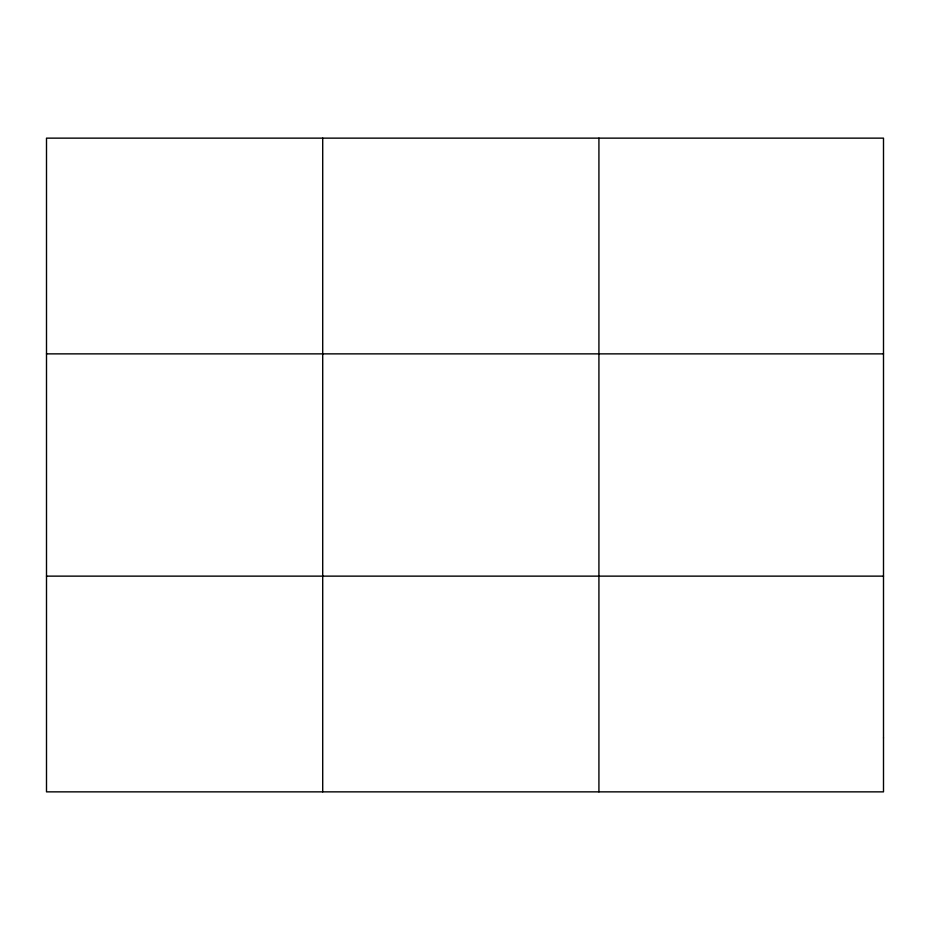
<?xml version="1.0" encoding="UTF-8"?>
<svg xmlns="http://www.w3.org/2000/svg" width="930" height="930" viewBox="0 0 930 930"><rect width="100%" height="100%" fill="white"/><g stroke="black" fill="none" stroke-linecap="round" stroke-linejoin="round"><path stroke-width="1.4" d="M322.71 791.86L322.71 138.14M598.92 791.86L598.92 138.14M46.5 353.865L883.5 353.865M46.5 576.135L883.5 576.135M883.5 737.932L883.5 791.86L46.5 791.86L46.5 138.14L883.5 138.14L883.5 737.932"/></g></svg>
